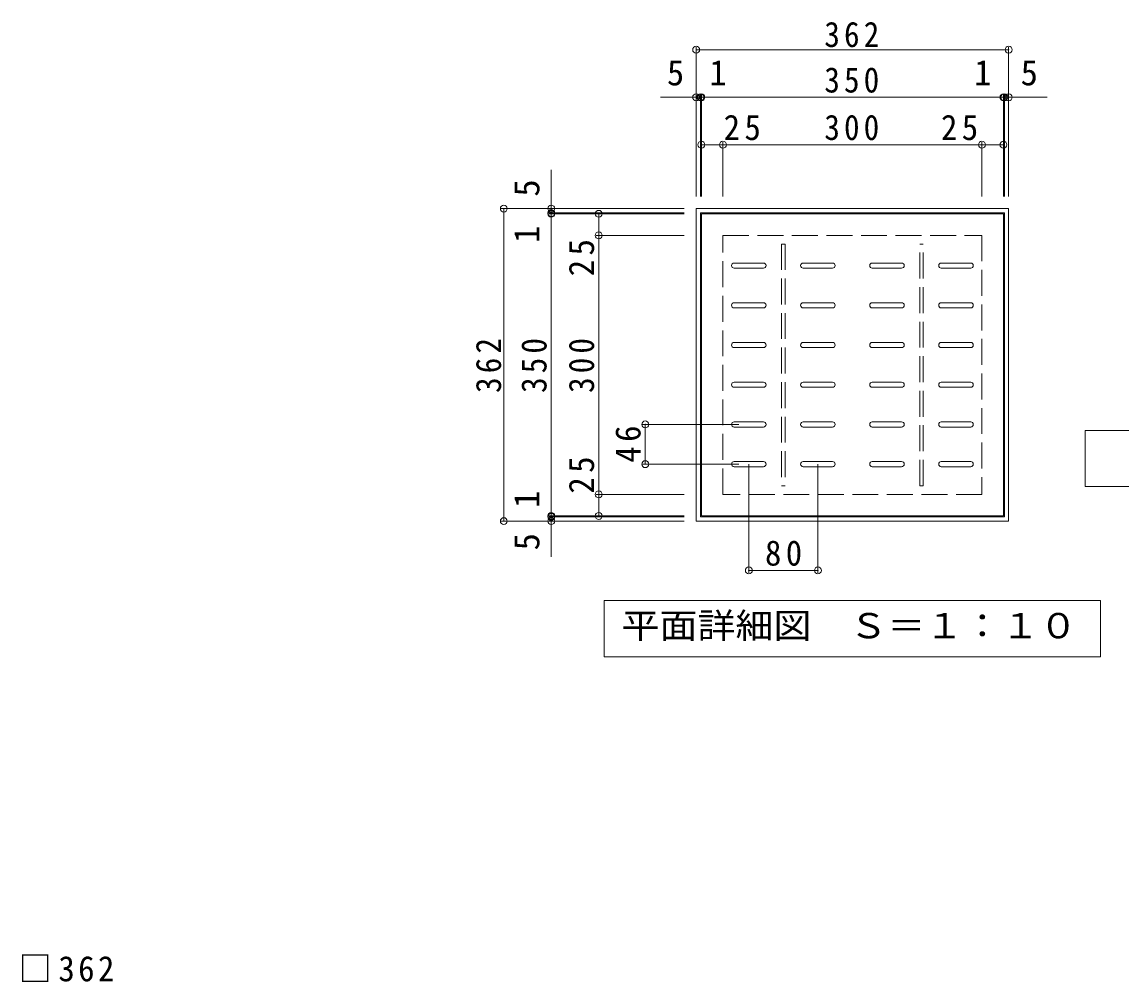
# Model space of a CAD drawing. Units: millimetres on the paper, enlarged 2 times, with parts at other scales. Extents: x -338 to 314, y -275 to 234.
# Drawn here: x -225.8 to 28.8, y 12 to 234.4 of the extents above; entities that cross this region are included whole.
import ezdxf
from ezdxf.enums import TextEntityAlignment as Align

# ---------------------------------------------------------------- set-up
doc = ezdxf.new("R2010")
doc.units = ezdxf.units.MM
doc.header["$LTSCALE"] = 2
doc.header["$PDMODE"] = 32
doc.header["$PDSIZE"] = 1.6
doc.linetypes.add('DASHED3', pattern=[4, 3, -1])
for name, color, linetype, lineweight in [('C-1', 2, 'Continuous', 9), ('C-2', 3, 'Continuous', 9), ('C-4', 7, 'Continuous', 9), ('C-5', 7, 'Continuous', 9), ('C-A', 3, 'Continuous', 9), ('C-B', 6, 'DASHED3', 9), ('D-4', 7, 'Continuous', 9)]:
    doc.layers.add(name, color=color, linetype=linetype, lineweight=lineweight)
doc.styles.add('ＭＳ ゴシック', font='')
doc.styles.get('ＭＳ ゴシック').set_extended_font_data('MS Gothic')

msp = doc.modelspace()

# ---------------------------------------------------------------- linework, layer by layer
at = {"layer": 'C-1'}
for p, q in [((2.808, 118.724), (2.808, 191.124)), ((1.808, 190.124), (-68.592, 190.124)), ((-68.592, 119.724), (-68.592, 190.124)), ((-69.592, 118.724), (2.808, 118.724))]:
    msp.add_line(p, q, dxfattribs=at)
for points in [[(2.808, 191.124), (-69.592, 191.124), (-69.592, 118.724)], [(1.808, 190.124), (1.808, 119.724), (-68.592, 119.724)]]:
    msp.add_lwpolyline(points, dxfattribs=at)
at = {"layer": 'C-1', "linetype": 'DASHED3'}
msp.add_lwpolyline([(-3.392, 184.924), (-3.392, 124.924), (-63.392, 124.924), (-63.392, 184.924)], close=True, dxfattribs=at)
at = {"layer": 'C-2'}
for p in [(-68.392, 119.924), (1.608, 189.924)]:
    msp.add_line(p, (-68.392, 189.924), dxfattribs=at)
msp.add_lwpolyline([(1.608, 189.924), (1.608, 119.924), (-68.392, 119.924)], dxfattribs=at)
at = {"layer": 'C-4'}
for p, q in [((-69.592, 193.924), (-69.592, 228.524)), ((-69.592, 227.924), (2.808, 227.924)), ((2.808, 193.924), (2.808, 228.524)), ((-68.592, 216.924), (-77.855, 216.924)), ((-68.592, 193.924), (-68.592, 217.524)), ((-68.392, 216.924), (-68.592, 216.924)), ((-68.392, 193.924), (-68.392, 217.524)), ((-68.392, 216.924), (1.608, 216.924)), ((1.608, 193.924), (1.608, 217.524)), ((1.608, 216.924), (1.808, 216.924)), ((1.808, 193.924), (1.808, 217.524)), ((1.808, 216.924), (11.758, 216.924)), ((-63.392, 193.924), (-63.392, 206.524)), ((-3.392, 193.924), (-3.392, 206.524)), ((-68.392, 205.924), (-63.392, 205.924)), ((-63.392, 205.924), (-3.392, 205.924)), ((-103.163, 190.124), (-103.163, 200.074)), ((-72.392, 191.124), (-114.763, 191.124)), ((-114.163, 118.724), (-114.163, 191.124)), ((-72.392, 190.124), (-103.763, 190.124)), ((-72.392, 189.924), (-103.763, 189.924)), ((-103.163, 189.924), (-103.163, 190.124)), ((-103.163, 119.924), (-103.163, 189.924)), ((-72.392, 184.924), (-92.764, 184.924)), ((-92.164, 124.924), (-92.164, 184.924)), ((-59.722, 141.124), (-81.992, 141.124)), ((-81.392, 141.124), (-81.392, 131.924)), ((-59.722, 131.924), (-81.992, 131.924)), ((-57.392, 131.926), (-57.392, 106.724)), ((-41.392, 131.926), (-41.392, 106.724)), ((-72.392, 124.924), (-92.764, 124.924)), ((-92.164, 119.924), (-92.164, 124.924)), ((-72.392, 119.924), (-103.763, 119.924)), ((-72.392, 119.724), (-103.763, 119.724)), ((-103.163, 119.924), (-103.163, 119.724)), ((-103.163, 119.724), (-103.163, 110.461)), ((-72.392, 118.724), (-114.763, 118.724)), ((-57.392, 107.324), (-41.392, 107.324))]:
    msp.add_line(p, q, dxfattribs=at)
for points in [[(-3.392, 205.924), (1.608, 205.924), (1.608, 205.324)], [(-92.164, 184.924), (-92.164, 189.924), (-91.563, 189.924)]]:
    msp.add_lwpolyline(points, dxfattribs=at)
for p in [(-69.592, 227.924), (2.808, 227.924), (-69.592, 216.924), (-68.592, 216.924), (-68.392, 216.924), (1.608, 216.924), (1.808, 216.924), (2.808, 216.924), (-68.392, 205.924), (-63.392, 205.924), (-3.392, 205.924), (1.608, 205.924), (-114.163, 191.124), (-103.163, 191.124), (-103.163, 190.124), (-103.163, 189.924), (-92.164, 189.924), (-92.164, 184.924), (-81.392, 141.124), (-81.392, 131.924), (-92.164, 124.924), (-103.163, 119.924), (-103.163, 119.724), (-92.164, 119.924), (-114.163, 118.724), (-103.163, 118.724), (-57.392, 107.324), (-41.392, 107.324)]:
    msp.add_point(p, dxfattribs=at)
at = {"layer": 'C-5'}
for p, q in [((-90.892, 100.324), (24.108, 100.324)), ((-90.892, 87.324), (-90.892, 100.324))]:
    msp.add_line(p, q, dxfattribs=at)
msp.add_lwpolyline([(20.518, 126.717), (20.518, 139.717), (135.518, 139.717), (135.518, 126.717)], close=True, dxfattribs=at)
msp.add_lwpolyline([(24.108, 100.324), (24.108, 87.324), (-90.892, 87.324)], dxfattribs=at)
at = {"layer": 'C-A'}
for p, q in [((-60.792, 178.524), (-53.992, 178.524)), ((-44.792, 178.524), (-37.992, 178.524)), ((-28.792, 178.524), (-21.992, 178.524)), ((-12.792, 178.524), (-5.992, 178.524)), ((-60.792, 177.324), (-53.992, 177.324)), ((-44.792, 177.324), (-37.992, 177.324)), ((-28.792, 177.324), (-21.992, 177.324)), ((-12.792, 177.324), (-5.992, 177.324)), ((-60.792, 169.324), (-53.992, 169.324)), ((-60.792, 168.124), (-53.992, 168.124)), ((-44.792, 169.324), (-37.992, 169.324)), ((-44.792, 168.124), (-37.992, 168.124)), ((-28.792, 169.324), (-21.992, 169.324)), ((-28.792, 168.124), (-21.992, 168.124)), ((-12.792, 169.324), (-5.992, 169.324)), ((-12.792, 168.124), (-5.992, 168.124)), ((-60.792, 160.124), (-53.992, 160.124)), ((-60.792, 158.924), (-53.992, 158.924)), ((-44.792, 160.124), (-37.992, 160.124)), ((-44.792, 158.924), (-37.992, 158.924)), ((-28.792, 160.124), (-21.992, 160.124)), ((-28.792, 158.924), (-21.992, 158.924)), ((-12.792, 160.124), (-5.992, 160.124)), ((-12.792, 158.924), (-5.992, 158.924)), ((-60.792, 150.924), (-53.992, 150.924)), ((-44.792, 150.924), (-37.992, 150.924)), ((-28.792, 150.924), (-21.992, 150.924)), ((-12.792, 150.924), (-5.992, 150.924)), ((-60.792, 149.724), (-53.992, 149.724)), ((-44.792, 149.724), (-37.992, 149.724)), ((-28.792, 149.724), (-21.992, 149.724)), ((-12.792, 149.724), (-5.992, 149.724)), ((-60.792, 141.724), (-53.992, 141.724)), ((-60.792, 140.524), (-53.992, 140.524)), ((-44.792, 141.724), (-37.992, 141.724)), ((-44.792, 140.524), (-37.992, 140.524)), ((-28.792, 141.724), (-21.992, 141.724)), ((-28.792, 140.524), (-21.992, 140.524)), ((-12.792, 141.724), (-5.992, 141.724)), ((-12.792, 140.524), (-5.992, 140.524)), ((-60.792, 132.524), (-53.992, 132.524)), ((-44.792, 132.524), (-37.992, 132.524)), ((-28.792, 132.524), (-21.992, 132.524)), ((-12.792, 132.524), (-5.992, 132.524)), ((-60.792, 131.324), (-53.992, 131.324)), ((-44.792, 131.324), (-37.992, 131.324)), ((-28.792, 131.324), (-21.992, 131.324)), ((-12.792, 131.324), (-5.992, 131.324))]:
    msp.add_line(p, q, dxfattribs=at)
for centre, start, end in [((-60.792, 177.924), 90, 270), ((-53.992, 177.924), 270, 90), ((-44.792, 177.924), 90, 270), ((-37.992, 177.924), 270, 90), ((-28.792, 177.924), 90, 270), ((-21.992, 177.924), 270, 90), ((-12.792, 177.924), 90, 270), ((-5.992, 177.924), 270, 90), ((-60.792, 168.724), 90, 270), ((-53.992, 168.724), 270, 90), ((-44.792, 168.724), 90, 270), ((-37.992, 168.724), 270, 90), ((-28.792, 168.724), 90, 270), ((-21.992, 168.724), 270, 90), ((-12.792, 168.724), 90, 270), ((-5.992, 168.724), 270, 90), ((-60.792, 159.524), 90, 270), ((-53.992, 159.524), 270, 90), ((-44.792, 159.524), 90, 270), ((-37.992, 159.524), 270, 90), ((-28.792, 159.524), 90, 270), ((-21.992, 159.524), 270, 90), ((-12.792, 159.524), 90, 270), ((-5.992, 159.524), 270, 90), ((-60.792, 150.324), 90, 270), ((-53.992, 150.324), 270, 90), ((-44.792, 150.324), 90, 270), ((-37.992, 150.324), 270, 90), ((-28.792, 150.324), 90, 270), ((-21.992, 150.324), 270, 90), ((-12.792, 150.324), 90, 270), ((-5.992, 150.324), 270, 90), ((-60.792, 141.124), 90, 270), ((-53.992, 141.124), 270, 90), ((-44.792, 141.124), 90, 270), ((-37.992, 141.124), 270, 90), ((-28.792, 141.124), 90, 270), ((-21.992, 141.124), 270, 90), ((-12.792, 141.124), 90, 270), ((-5.992, 141.124), 270, 90), ((-60.792, 131.924), 90, 270), ((-53.992, 131.924), 270, 90), ((-44.792, 131.924), 90, 270), ((-37.992, 131.924), 270, 90), ((-28.792, 131.924), 90, 270), ((-21.992, 131.924), 270, 90), ((-12.792, 131.924), 90, 270), ((-5.992, 131.924), 270, 90)]:
    msp.add_arc(centre, 0.6, start, end, dxfattribs=at)
at = {"layer": 'C-B'}
for points in [[(-48.992, 182.924), (-49.792, 182.924), (-49.792, 126.924)], [(-48.992, 182.924), (-48.992, 126.924), (-49.792, 126.924)], [(-17.792, 126.924), (-16.992, 126.924), (-16.992, 182.924)], [(-17.792, 126.924), (-17.792, 182.924), (-16.992, 182.924)]]:
    msp.add_lwpolyline(points, dxfattribs=at)

# ---------------------------------------------------------------- texts
at = {"layer": 'C-4', "color": 2, "style": 'ＭＳ ゴシック'}
for s, p in [('5', (-76.361, 217.924)), ('1', (-66.518, 217.924)), ('1', (-5.174, 217.924)), ('5', (5.589, 217.924))]:
    msp.add_text(s, height=5.865, dxfattribs=at).set_placement(p, align=Align.BOTTOM_LEFT)
for s, p in [('5', (-104.163, 193.905)), ('1', (-104.163, 183.143)), ('1', (-104.163, 121.798)), ('5', (-104.163, 111.955))]:
    msp.add_text(s, height=5.865, rotation=90, dxfattribs=at).set_placement(p, align=Align.BOTTOM_LEFT)
at = {"layer": 'C-4', "color": 2, "char_height": 5.865, "attachment_point": 7, "style": 'ＭＳ ゴシック'}
for s, insert in [('\\T1.27;\\W0.9;362', (-39.892, 228.463)), ('\\T1.27;\\W0.9;350', (-39.892, 217.924)), ('\\T1.27;\\W0.95;25', (-63.218, 206.924)), ('\\T1.27;\\W0.9;300', (-39.892, 206.924)), ('\\T1.27;\\W0.95;25', (-12.868, 206.924)), ('\\T1.27;\\W0.95;80', (-53.642, 108.324))]:
    msp.add_mtext(s, dxfattribs=dict(at, insert=insert))
at = {"layer": 'C-4', "color": 2, "char_height": 5.865, "attachment_point": 7, "rotation": 90, "style": 'ＭＳ ゴシック'}
for s, insert in [('\\T1.27;\\W0.95;25', (-93.163, 175.448)), ('\\T1.27;\\W0.9;362', (-114.703, 148.424)), ('\\T1.27;\\W0.9;350', (-104.163, 148.424)), ('\\T1.27;\\W0.9;300', (-93.163, 148.424)), ('\\T1.27;\\W0.95;46', (-82.392, 132.274)), ('\\T1.27;\\W0.95;25', (-93.163, 125.098))]:
    msp.add_mtext(s, dxfattribs=dict(at, insert=insert))
at = {"layer": 'C-5', "color": 2, "style": 'ＭＳ ゴシック', "width": 1.1}
msp.add_text('平面詳細図\u3000Ｓ＝１：１０', height=5.865, dxfattribs=at).set_placement((-86.892, 89.824), align=Align.BOTTOM_LEFT)
at = {"layer": 'D-4', "color": 2, "insert": (-226.553, 11.957), "char_height": 5.865, "attachment_point": 7, "style": 'ＭＳ ゴシック'}
msp.add_mtext('\\T1.21;\\W0.95;□362', dxfattribs=at)

doc.saveas('drawing.dxf')
